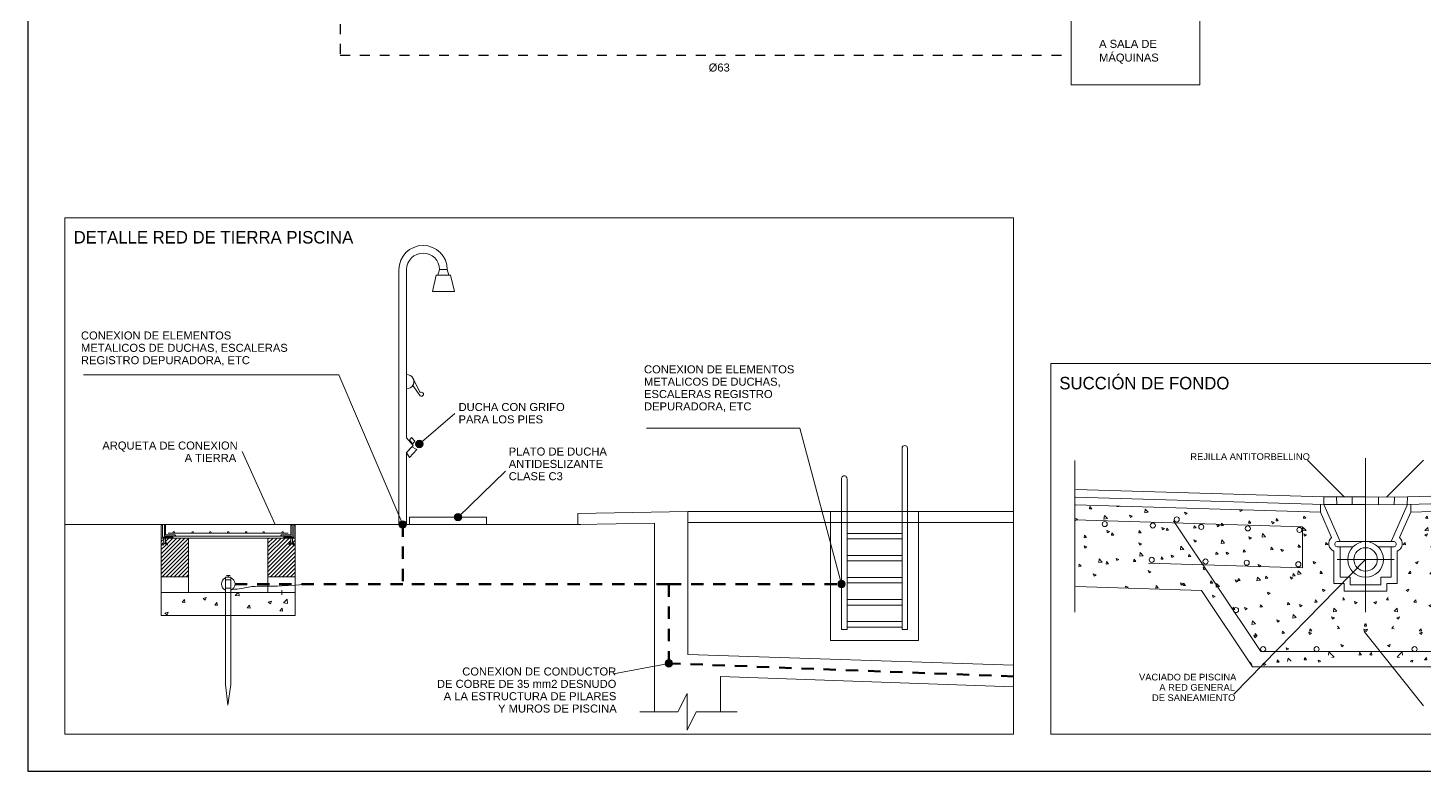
# Model space of a CAD drawing. Header units: millimetres. Extents: x 441156 to 441876, y 4514765 to 4515211.
# Drawn here: x 441262.99 to 441277.12, y 4514764.97 to 4514772.49 of the extents above; entities that cross this region are included whole.
import ezdxf

# ---------------------------------------------------------------- set-up
doc = ezdxf.new("R2010")
doc.units = ezdxf.units.MM
doc.linetypes.add('IMPORT-RED-TIERRA', pattern=[0.75, 0.5, -0.25])
doc.linetypes.add('RAYITAS', pattern=[0.375, 0.25, -0.125])
for name, color, linetype, lineweight, true_color in [('-E-FUERZA-GEN', 7, 'Continuous', 18, 0xdf7fff), ('-P-GEN', 160, 'Continuous', 18, 0x003fff), ('A-DETL', 7, 'Continuous', 50, 0x008000), ('Succión fondo_dwg', 7, 'Continuous', 18, 0x767676), ('toma tierra piscina_dwg _3_', 7, 'Continuous', 18, 0x767676)]:
    doc.layers.add(name, color=color, linetype=linetype, lineweight=lineweight, true_color=true_color)
doc.layers.add('01_cartela', color=6, linetype='Continuous', plot=False)
doc.layers.add('01_textos', color=7, linetype='Continuous')
doc.layers.add('G-ANNO-TEXT', color=7, linetype='Continuous', lineweight=9)
doc.styles.add('Arial', font='arial.ttf', dxfattribs={"height": 0.09})
doc.styles.add('Arial_3', font='arial.ttf', dxfattribs={"height": 0.09})
doc.styles.add('BERNARDO', font='')
doc.styles.get('BERNARDO').set_extended_font_data('Century Gothic')

# ---------------------------------------------------------------- blocks, each defined once
blk = doc.blocks.new('toma tierra piscina_dwg__X5-1169861-01_ARQ_TOMA_TIERRA PISCINA')
at = {"layer": '-P-GEN', "flags": 128}
for points in [[(1.0901, 1.3909), (1.0913, 1.3846), (1.0853, 1.3852), (1.0901, 1.3909)], [(1.1382, 1.3957), (1.1361, 1.3896), (1.1312, 1.393), (1.1382, 1.3957)], [(1.1618, 1.3846), (1.163, 1.3784), (1.157, 1.3789), (1.1618, 1.3846)], [(1.2075, 1.4062), (1.2018, 1.4003), (1.2107, 1.3989), (1.2098, 1.4062)], [(1.2819, 1.3877), (1.2799, 1.3816), (1.2749, 1.385), (1.2819, 1.3877)], [(1.3174, 1.3824), (1.3085, 1.3838), (1.3163, 1.3919), (1.3174, 1.3824)], [(1.0542, 1.3634), (1.0521, 1.3574), (1.0472, 1.3607), (1.0542, 1.3634)], [(1.2336, 1.3783), (1.2347, 1.3721), (1.2287, 1.3726), (1.2336, 1.3783)], [(1.3053, 1.3721), (1.3064, 1.3658), (1.3005, 1.3663), (1.3053, 1.3721)]]:
    blk.add_lwpolyline(points, dxfattribs=at)
blk = doc.blocks.new('toma tierra piscina_dwg__X6-1169862-01_ARQ_TOMA_TIERRA PISCINA')
at = {"layer": '-P-GEN'}
for p, q in [((1.0325, 1.5187), (1.0385, 1.5246)), ((1.0325, 1.5098), (1.0346, 1.5119)), ((1.0325, 1.4479), (1.0925, 1.5079)), ((1.0419, 1.5192), (1.0489, 1.5262)), ((1.0454, 1.5139), (1.0578, 1.5262)), ((1.2675, 1.5238), (1.2699, 1.5262)), ((1.2675, 1.515), (1.2788, 1.5262)), ((1.2675, 1.5062), (1.2876, 1.5262)), ((1.2675, 1.4973), (1.2964, 1.5262)), ((1.2675, 1.4885), (1.3053, 1.5262)), ((1.2675, 1.4796), (1.3141, 1.5262)), ((1.2675, 1.4708), (1.3182, 1.5215)), ((1.2675, 1.462), (1.3206, 1.5151)), ((1.2675, 1.4531), (1.3275, 1.5131)), ((1.3215, 1.5248), (1.3229, 1.5262)), ((1.3225, 1.5169), (1.3275, 1.522)), ((1.0347, 1.4412), (1.0925, 1.4991)), ((1.0435, 1.4412), (1.0925, 1.4903)), ((1.0523, 1.4412), (1.0925, 1.4814)), ((1.2675, 1.4443), (1.3275, 1.5043)), ((1.2733, 1.4412), (1.3275, 1.4955)), ((1.2821, 1.4412), (1.3275, 1.4866)), ((1.291, 1.4412), (1.3275, 1.4778)), ((1.0612, 1.4412), (1.0925, 1.4726)), ((1.07, 1.4412), (1.0925, 1.4637)), ((1.0788, 1.4412), (1.0925, 1.4549)), ((1.0877, 1.4412), (1.0925, 1.4461)), ((1.2998, 1.4412), (1.3275, 1.4689)), ((1.3087, 1.4412), (1.3275, 1.4601)), ((1.3175, 1.4412), (1.3275, 1.4513)), ((1.3263, 1.4412), (1.3275, 1.4424))]:
    blk.add_line(p, q, dxfattribs=at)
at = {"layer": '-P-GEN', "flags": 128}
for points in [[(1.0325, 1.4745), (1.0673, 1.5093), (1.0843, 1.5262)], [(1.0325, 1.4833), (1.0585, 1.5093), (1.0755, 1.5262)], [(1.0325, 1.4921), (1.0497, 1.5093), (1.0666, 1.5262)], [(1.0325, 1.4656), (1.0762, 1.5093), (1.0925, 1.5256)], [(1.0325, 1.4568), (1.085, 1.5093), (1.0925, 1.5168)], [(1.0325, 1.501), (1.0408, 1.5093), (1.0435, 1.512)]]:
    blk.add_lwpolyline(points, dxfattribs=at)
blk = doc.blocks.new('toma tierra piscina_dwg_Punto-Conexion-1169864-01_ARQ_TOMA_TIERRA PISCINA')
at = {"layer": '-E-FUERZA-GEN'}
blk.add_hatch(color=256, dxfattribs=at).paths.add_polyline_path([(0, -0.005), (0.0013, -0.0048), (0.0025, -0.0043), (0.0035, -0.0035), (0.0043, -0.0025), (0.0048, -0.0013), (0.005, 0), (0.0048, 0.0013), (0.0043, 0.0025), (0.0035, 0.0035), (0.0025, 0.0043), (0.0013, 0.0048), (0, 0.005), (-0.0013, 0.0048), (-0.0025, 0.0043), (-0.0035, 0.0035), (-0.0043, 0.0025), (-0.0048, 0.0013), (-0.005, 0), (-0.0048, -0.0013), (-0.0043, -0.0025), (-0.0035, -0.0035), (-0.0025, -0.0043), (-0.0013, -0.0048)])
blk.add_circle((0, 0), 0.005, dxfattribs=at)
blk = doc.blocks.new('toma tierra piscina_dwg_Punto-Conexion-V1-01_ARQ_TOMA_TIERRA PISCINA')
at = {"layer": '-E-FUERZA-GEN'}
blk.add_hatch(color=256, dxfattribs=at).paths.add_polyline_path([(0, -0.005), (0.0013, -0.0048), (0.0025, -0.0043), (0.0035, -0.0035), (0.0043, -0.0025), (0.0048, -0.0013), (0.005, 0), (0.0048, 0.0013), (0.0043, 0.0025), (0.0035, 0.0035), (0.0025, 0.0043), (0.0013, 0.0048), (0, 0.005), (-0.0013, 0.0048), (-0.0025, 0.0043), (-0.0035, 0.0035), (-0.0043, 0.0025), (-0.0048, 0.0013), (-0.005, 0), (-0.0048, -0.0013), (-0.0043, -0.0025), (-0.0035, -0.0035), (-0.0025, -0.0043), (-0.0013, -0.0048)])
blk.add_circle((0, 0), 0.005, dxfattribs=at)
blk = doc.blocks.new('Succión fondo_dwg__X5-1170297-01_ARQ_succión fondo')
at = {"layer": '-P-GEN', "flags": 128}
for points in [[(264.0229, 231.0411), (264.0216, 231.0371), (264.0171, 231.0401), (264.0193, 231.041)], [(264.2465, 231.0341), (264.2385, 231.0353), (264.2456, 231.0426), (264.2466, 231.0341)], [(264.3121, 231.0499), (264.3124, 231.0485), (264.307, 231.049), (264.3077, 231.0498)], [(264.3759, 231.0485), (264.3769, 231.0429), (264.3715, 231.0434), (264.3759, 231.0485)], [(263.8719, 231.026), (263.873, 231.0204), (263.8676, 231.0208), (263.8719, 231.026)], [(263.9365, 231.0204), (263.9375, 231.0147), (263.9322, 231.0152), (263.9365, 231.0204)], [(263.9478, 231.0135), (263.946, 231.0081), (263.9415, 231.0111), (263.9478, 231.0135)], [(264.0011, 231.0147), (264.0021, 231.0091), (263.9967, 231.0096), (264.001, 231.0147)], [(264.0656, 231.0091), (264.0666, 231.0034), (264.0613, 231.0039), (264.0656, 231.0091)], [(264.0771, 231.0063), (264.0753, 231.0009), (264.0708, 231.0039), (264.0771, 231.0063)], [(264.1528, 231.0353), (264.1509, 231.0299), (264.1464, 231.0329), (264.1528, 231.0353)], [(264.2821, 231.0281), (264.2803, 231.0227), (264.2758, 231.0257), (264.2821, 231.0281)], [(264.3426, 231.0192), (264.3346, 231.0204), (264.3416, 231.0277), (264.3426, 231.0192)], [(264.4097, 231.0159), (264.4096, 231.0155), (264.4051, 231.0185), (264.4098, 231.0203)], [(263.8722, 230.9845), (263.8703, 230.9791), (263.8659, 230.9821), (263.8722, 230.9845)], [(263.8743, 230.9911), (263.8663, 230.9923), (263.8733, 230.9996), (263.8743, 230.9911)], [(263.9703, 230.9762), (263.9623, 230.9774), (263.9693, 230.9847), (263.9703, 230.9762)], [(264.0015, 230.9773), (263.9997, 230.9719), (263.9952, 230.9749), (264.0015, 230.9773)], [(264.1302, 231.0034), (264.1312, 230.9978), (264.1258, 230.9983), (264.1302, 231.0034)], [(264.1947, 230.9978), (264.1957, 230.9921), (264.1904, 230.9926), (264.1947, 230.9978)], [(264.2065, 230.9991), (264.2046, 230.9937), (264.2002, 230.9967), (264.2065, 230.9991)], [(264.2593, 230.9921), (264.2603, 230.9865), (264.2549, 230.987), (264.2593, 230.9921)], [(264.3238, 230.9865), (264.3249, 230.9808), (264.3195, 230.9813), (264.3238, 230.9865)], [(264.3358, 230.9919), (264.334, 230.9865), (264.3295, 230.9895), (264.3358, 230.9919)], [(264.3884, 230.9808), (264.3894, 230.9752), (264.384, 230.9757), (264.3884, 230.9808)], [(263.8199, 230.964), (263.8209, 230.9583), (263.8155, 230.9588), (263.8199, 230.964)], [(263.8844, 230.9583), (263.8855, 230.9527), (263.8801, 230.9532), (263.8844, 230.9583)], [(263.9259, 230.9483), (263.9241, 230.9428), (263.9196, 230.9458), (263.9259, 230.9483)], [(263.949, 230.9527), (263.95, 230.947), (263.9446, 230.9475), (263.949, 230.9527)], [(264.0135, 230.947), (264.0146, 230.9414), (264.0092, 230.9419), (264.0135, 230.947)], [(264.0552, 230.9411), (264.0534, 230.9356), (264.0489, 230.9386), (264.0552, 230.9411)], [(264.0664, 230.9613), (264.0584, 230.9625), (264.0654, 230.9699), (264.0664, 230.9613)], [(264.0781, 230.9414), (264.0791, 230.9357), (264.0737, 230.9362), (264.0781, 230.9414)], [(264.1309, 230.9701), (264.129, 230.9646), (264.1246, 230.9677), (264.1309, 230.9701)], [(264.1624, 230.9464), (264.1544, 230.9476), (264.1614, 230.955), (264.1624, 230.9464)], [(264.2585, 230.9315), (264.2505, 230.9328), (264.2575, 230.9401), (264.2585, 230.9315)], [(264.2602, 230.9629), (264.2584, 230.9574), (264.2539, 230.9605), (264.2602, 230.9629)], [(264.3895, 230.9557), (264.3877, 230.9502), (264.3832, 230.9533), (264.3895, 230.9557)], [(263.8503, 230.9192), (263.8484, 230.9138), (263.844, 230.9168), (263.8503, 230.9192)], [(263.9796, 230.912), (263.9778, 230.9066), (263.9733, 230.9096), (263.9796, 230.912)], [(264.1426, 230.9357), (264.1437, 230.9301), (264.1383, 230.9306), (264.1426, 230.9357)], [(264.1846, 230.9338), (264.1827, 230.9284), (264.1783, 230.9314), (264.1846, 230.9338)], [(264.2072, 230.9301), (264.2082, 230.9244), (264.2029, 230.9249), (264.2072, 230.9301)], [(264.2718, 230.9244), (264.2728, 230.9188), (264.2674, 230.9193), (264.2717, 230.9244)], [(264.3139, 230.9266), (264.3121, 230.9212), (264.3076, 230.9242), (264.3139, 230.9266)], [(264.3363, 230.9188), (264.3373, 230.9131), (264.332, 230.9136), (264.3363, 230.9188)], [(264.3545, 230.9166), (264.3465, 230.9179), (264.3535, 230.9252), (264.3545, 230.9166)], [(264.4009, 230.9131), (264.4019, 230.9075), (264.3965, 230.908), (264.4009, 230.9131)], [(263.8324, 230.8963), (263.8334, 230.8906), (263.828, 230.8911), (263.8324, 230.8963)], [(263.8862, 230.8885), (263.8782, 230.8898), (263.8852, 230.8971), (263.8862, 230.8885)], [(263.8969, 230.8906), (263.898, 230.885), (263.8926, 230.8855), (263.8969, 230.8906)], [(263.904, 230.883), (263.9022, 230.8776), (263.8977, 230.8806), (263.904, 230.883)], [(263.9615, 230.885), (263.9625, 230.8793), (263.9571, 230.8798), (263.9615, 230.885)], [(263.9823, 230.8736), (263.9743, 230.8749), (263.9813, 230.8822), (263.9823, 230.8736)], [(264.026, 230.8793), (264.0271, 230.8737), (264.0217, 230.8742), (264.026, 230.8793)], [(264.0333, 230.8758), (264.0315, 230.8704), (264.027, 230.8734), (264.0333, 230.8758)], [(264.0906, 230.8737), (264.0916, 230.868), (264.0862, 230.8685), (264.0906, 230.8737)], [(264.109, 230.9048), (264.1071, 230.8994), (264.1027, 230.9024), (264.109, 230.9048)], [(264.2383, 230.8976), (264.2365, 230.8922), (264.232, 230.8952), (264.2383, 230.8976)], [(264.3676, 230.8904), (264.3658, 230.885), (264.3613, 230.888), (264.3676, 230.8904)], [(263.8284, 230.854), (263.8265, 230.8485), (263.8221, 230.8516), (263.8284, 230.854)], [(263.9577, 230.8468), (263.9559, 230.8413), (263.9514, 230.8443), (263.9577, 230.8468)], [(264.0783, 230.8587), (264.0703, 230.86), (264.0773, 230.8673), (264.0783, 230.8587)], [(264.1551, 230.868), (264.1562, 230.8624), (264.1508, 230.8629), (264.1551, 230.868)], [(264.1627, 230.8686), (264.1609, 230.8631), (264.1564, 230.8662), (264.1627, 230.8686)], [(264.2197, 230.8624), (264.2207, 230.8567), (264.2153, 230.8572), (264.2197, 230.8624)], [(264.2838, 230.8562), (264.2842, 230.8567), (264.2843, 230.8562)], [(264.2896, 230.8563), (264.2857, 230.859), (264.292, 230.8614), (264.2903, 230.8564)], [(263.7528, 230.8249), (263.7509, 230.8195), (263.7465, 230.8225), (263.7528, 230.8249)], [(263.7813, 230.8286), (263.776, 230.8291), (263.7803, 230.8342)], [(263.8021, 230.8009), (263.7941, 230.8021), (263.8011, 230.8094), (263.8021, 230.8009)], [(263.8449, 230.8286), (263.8459, 230.8229), (263.8405, 230.8234), (263.8448, 230.8286)], [(263.8821, 230.8177), (263.8803, 230.8123), (263.8758, 230.8153), (263.8821, 230.8177)], [(263.9094, 230.8229), (263.9104, 230.8173), (263.9051, 230.8178), (263.9094, 230.8229)], [(263.974, 230.8173), (263.975, 230.8116), (263.9696, 230.8121), (263.974, 230.8173)], [(264.0114, 230.8105), (264.0096, 230.8051), (264.0051, 230.8081), (264.0114, 230.8105)], [(264.0385, 230.8116), (264.0395, 230.806), (264.0342, 230.8065), (264.0385, 230.8116)], [(264.0871, 230.8396), (264.0852, 230.8341), (264.0808, 230.8371), (264.0871, 230.8396)], [(263.8065, 230.7887), (263.8046, 230.7833), (263.8002, 230.7863), (263.8065, 230.7887)], [(263.8981, 230.786), (263.8901, 230.7872), (263.8971, 230.7945), (263.8981, 230.786)], [(263.9358, 230.7815), (263.934, 230.7761), (263.9295, 230.7791), (263.9358, 230.7815)], [(263.9942, 230.7711), (263.9862, 230.7723), (263.9932, 230.7796), (263.9942, 230.7711)], [(263.7267, 230.7668), (263.7293, 230.7665), (263.7282, 230.7722), (263.7267, 230.7704)], [(263.7267, 230.7558), (263.729, 230.7542), (263.7309, 230.7597), (263.7267, 230.7581)], [(263.7938, 230.7609), (263.7884, 230.7614), (263.7928, 230.7665)], [(263.8573, 230.7609), (263.8584, 230.7552), (263.853, 230.7557), (263.8573, 230.7609)], [(263.8602, 230.7525), (263.8584, 230.747), (263.8539, 230.7501), (263.8602, 230.7525)], [(263.9219, 230.7552), (263.9229, 230.7496), (263.9175, 230.7501), (263.9219, 230.7552)], [(263.9864, 230.7496), (263.9875, 230.7439), (263.9821, 230.7444), (263.9864, 230.7496)], [(263.9895, 230.7453), (263.9877, 230.7398), (263.9832, 230.7428), (263.9895, 230.7453)], [(264.0597, 230.7713), (264.0589, 230.7719), (264.0605, 230.7725)], [(263.7846, 230.7234), (263.7828, 230.718), (263.7783, 230.721), (263.7846, 230.7234)], [(263.9139, 230.7162), (263.9121, 230.7108), (263.9076, 230.7138), (263.9139, 230.7162)], [(263.7407, 230.7045), (263.7418, 230.6988), (263.7364, 230.6993), (263.7407, 230.7045)], [(263.8063, 230.6932), (263.8009, 230.6937), (263.8053, 230.6988)], [(263.806, 230.6995), (263.813, 230.7068), (263.814, 230.6983)], [(263.8383, 230.6872), (263.8365, 230.6818), (263.832, 230.6848), (263.8383, 230.6872)], [(263.8698, 230.6932), (263.8709, 230.6875), (263.8655, 230.688), (263.8698, 230.6932)], [(263.9021, 230.6846), (263.9091, 230.6919), (263.9101, 230.6834)], [(263.9344, 230.6875), (263.9354, 230.6819), (263.93, 230.6824), (263.9344, 230.6875)], [(263.9676, 230.68), (263.9658, 230.6746), (263.9613, 230.6776), (263.9676, 230.68)], [(263.9965, 230.6765), (263.9946, 230.6767), (263.9989, 230.6819), (263.9992, 230.6806)]]:
    blk.add_lwpolyline(points, dxfattribs=at)
blk = doc.blocks.new('Succión fondo_dwg__X5-1170300-01_ARQ_succión fondo')
at = {"layer": '-P-GEN', "flags": 128}
for points in [[(264.0229, 231.0411), (264.0216, 231.0371), (264.0171, 231.0401), (264.0193, 231.041)], [(264.2465, 231.0341), (264.2385, 231.0353), (264.2456, 231.0426), (264.2466, 231.0341)], [(264.3121, 231.0499), (264.3124, 231.0485), (264.307, 231.049), (264.3077, 231.0498)], [(264.3759, 231.0485), (264.3769, 231.0429), (264.3715, 231.0434), (264.3759, 231.0485)], [(263.8719, 231.026), (263.873, 231.0204), (263.8676, 231.0208), (263.8719, 231.026)], [(263.9365, 231.0204), (263.9375, 231.0147), (263.9322, 231.0152), (263.9365, 231.0204)], [(263.9478, 231.0135), (263.946, 231.0081), (263.9415, 231.0111), (263.9478, 231.0135)], [(264.0011, 231.0147), (264.0021, 231.0091), (263.9967, 231.0096), (264.001, 231.0147)], [(264.0656, 231.0091), (264.0666, 231.0034), (264.0613, 231.0039), (264.0656, 231.0091)], [(264.0771, 231.0063), (264.0753, 231.0009), (264.0708, 231.0039), (264.0771, 231.0063)], [(264.1528, 231.0353), (264.1509, 231.0299), (264.1464, 231.0329), (264.1528, 231.0353)], [(264.2821, 231.0281), (264.2803, 231.0227), (264.2758, 231.0257), (264.2821, 231.0281)], [(264.3426, 231.0192), (264.3346, 231.0204), (264.3416, 231.0277), (264.3426, 231.0192)], [(264.4097, 231.0159), (264.4096, 231.0155), (264.4051, 231.0185), (264.4098, 231.0203)], [(263.8722, 230.9845), (263.8703, 230.9791), (263.8659, 230.9821), (263.8722, 230.9845)], [(263.8743, 230.9911), (263.8663, 230.9923), (263.8733, 230.9996), (263.8743, 230.9911)], [(263.9703, 230.9762), (263.9623, 230.9774), (263.9693, 230.9847), (263.9703, 230.9762)], [(264.0015, 230.9773), (263.9997, 230.9719), (263.9952, 230.9749), (264.0015, 230.9773)], [(264.1302, 231.0034), (264.1312, 230.9978), (264.1258, 230.9983), (264.1302, 231.0034)], [(264.1947, 230.9978), (264.1957, 230.9921), (264.1904, 230.9926), (264.1947, 230.9978)], [(264.2065, 230.9991), (264.2046, 230.9937), (264.2002, 230.9967), (264.2065, 230.9991)], [(264.2593, 230.9921), (264.2603, 230.9865), (264.2549, 230.987), (264.2593, 230.9921)], [(264.3238, 230.9865), (264.3249, 230.9808), (264.3195, 230.9813), (264.3238, 230.9865)], [(264.3358, 230.9919), (264.334, 230.9865), (264.3295, 230.9895), (264.3358, 230.9919)], [(264.3884, 230.9808), (264.3894, 230.9752), (264.384, 230.9757), (264.3884, 230.9808)], [(263.8199, 230.964), (263.8209, 230.9583), (263.8155, 230.9588), (263.8199, 230.964)], [(263.8844, 230.9583), (263.8855, 230.9527), (263.8801, 230.9532), (263.8844, 230.9583)], [(263.9259, 230.9483), (263.9241, 230.9428), (263.9196, 230.9458), (263.9259, 230.9483)], [(263.949, 230.9527), (263.95, 230.947), (263.9446, 230.9475), (263.949, 230.9527)], [(264.0135, 230.947), (264.0146, 230.9414), (264.0092, 230.9419), (264.0135, 230.947)], [(264.0552, 230.9411), (264.0534, 230.9356), (264.0489, 230.9386), (264.0552, 230.9411)], [(264.0664, 230.9613), (264.0584, 230.9625), (264.0654, 230.9699), (264.0664, 230.9613)], [(264.0781, 230.9414), (264.0791, 230.9357), (264.0737, 230.9362), (264.0781, 230.9414)], [(264.1309, 230.9701), (264.129, 230.9646), (264.1246, 230.9677), (264.1309, 230.9701)], [(264.1624, 230.9464), (264.1544, 230.9476), (264.1614, 230.955), (264.1624, 230.9464)], [(264.2585, 230.9315), (264.2505, 230.9328), (264.2575, 230.9401), (264.2585, 230.9315)], [(264.2602, 230.9629), (264.2584, 230.9574), (264.2539, 230.9605), (264.2602, 230.9629)], [(264.3895, 230.9557), (264.3877, 230.9502), (264.3832, 230.9533), (264.3895, 230.9557)], [(263.8503, 230.9192), (263.8484, 230.9138), (263.844, 230.9168), (263.8503, 230.9192)], [(263.9796, 230.912), (263.9778, 230.9066), (263.9733, 230.9096), (263.9796, 230.912)], [(264.1426, 230.9357), (264.1437, 230.9301), (264.1383, 230.9306), (264.1426, 230.9357)], [(264.1846, 230.9338), (264.1827, 230.9284), (264.1783, 230.9314), (264.1846, 230.9338)], [(264.2072, 230.9301), (264.2082, 230.9244), (264.2029, 230.9249), (264.2072, 230.9301)], [(264.2718, 230.9244), (264.2728, 230.9188), (264.2674, 230.9193), (264.2717, 230.9244)], [(264.3139, 230.9266), (264.3121, 230.9212), (264.3076, 230.9242), (264.3139, 230.9266)], [(264.3363, 230.9188), (264.3373, 230.9131), (264.332, 230.9136), (264.3363, 230.9188)], [(264.3545, 230.9166), (264.3465, 230.9179), (264.3535, 230.9252), (264.3545, 230.9166)], [(264.4009, 230.9131), (264.4019, 230.9075), (264.3965, 230.908), (264.4009, 230.9131)], [(263.8324, 230.8963), (263.8334, 230.8906), (263.828, 230.8911), (263.8324, 230.8963)], [(263.8862, 230.8885), (263.8782, 230.8898), (263.8852, 230.8971), (263.8862, 230.8885)], [(263.8969, 230.8906), (263.898, 230.885), (263.8926, 230.8855), (263.8969, 230.8906)], [(263.904, 230.883), (263.9022, 230.8776), (263.8977, 230.8806), (263.904, 230.883)], [(263.9615, 230.885), (263.9625, 230.8793), (263.9571, 230.8798), (263.9615, 230.885)], [(263.9823, 230.8736), (263.9743, 230.8749), (263.9813, 230.8822), (263.9823, 230.8736)], [(264.026, 230.8793), (264.0271, 230.8737), (264.0217, 230.8742), (264.026, 230.8793)], [(264.0333, 230.8758), (264.0315, 230.8704), (264.027, 230.8734), (264.0333, 230.8758)], [(264.0906, 230.8737), (264.0916, 230.868), (264.0862, 230.8685), (264.0906, 230.8737)], [(264.109, 230.9048), (264.1071, 230.8994), (264.1027, 230.9024), (264.109, 230.9048)], [(264.2383, 230.8976), (264.2365, 230.8922), (264.232, 230.8952), (264.2383, 230.8976)], [(264.3676, 230.8904), (264.3658, 230.885), (264.3613, 230.888), (264.3676, 230.8904)], [(263.8284, 230.854), (263.8265, 230.8485), (263.8221, 230.8516), (263.8284, 230.854)], [(263.9577, 230.8468), (263.9559, 230.8413), (263.9514, 230.8443), (263.9577, 230.8468)], [(264.0783, 230.8587), (264.0703, 230.86), (264.0773, 230.8673), (264.0783, 230.8587)], [(264.1551, 230.868), (264.1562, 230.8624), (264.1508, 230.8629), (264.1551, 230.868)], [(264.1627, 230.8686), (264.1609, 230.8631), (264.1564, 230.8662), (264.1627, 230.8686)], [(264.2197, 230.8624), (264.2207, 230.8567), (264.2153, 230.8572), (264.2197, 230.8624)], [(264.2838, 230.8562), (264.2842, 230.8567), (264.2843, 230.8562)], [(264.2896, 230.8563), (264.2857, 230.859), (264.292, 230.8614), (264.2903, 230.8564)], [(263.7528, 230.8249), (263.7509, 230.8195), (263.7465, 230.8225), (263.7528, 230.8249)], [(263.7813, 230.8286), (263.776, 230.8291), (263.7803, 230.8342)], [(263.8021, 230.8009), (263.7941, 230.8021), (263.8011, 230.8094), (263.8021, 230.8009)], [(263.8449, 230.8286), (263.8459, 230.8229), (263.8405, 230.8234), (263.8448, 230.8286)], [(263.8821, 230.8177), (263.8803, 230.8123), (263.8758, 230.8153), (263.8821, 230.8177)], [(263.9094, 230.8229), (263.9104, 230.8173), (263.9051, 230.8178), (263.9094, 230.8229)], [(263.974, 230.8173), (263.975, 230.8116), (263.9696, 230.8121), (263.974, 230.8173)], [(264.0114, 230.8105), (264.0096, 230.8051), (264.0051, 230.8081), (264.0114, 230.8105)], [(264.0385, 230.8116), (264.0395, 230.806), (264.0342, 230.8065), (264.0385, 230.8116)], [(264.0871, 230.8396), (264.0852, 230.8341), (264.0808, 230.8371), (264.0871, 230.8396)], [(263.8065, 230.7887), (263.8046, 230.7833), (263.8002, 230.7863), (263.8065, 230.7887)], [(263.8981, 230.786), (263.8901, 230.7872), (263.8971, 230.7945), (263.8981, 230.786)], [(263.9358, 230.7815), (263.934, 230.7761), (263.9295, 230.7791), (263.9358, 230.7815)], [(263.9942, 230.7711), (263.9862, 230.7723), (263.9932, 230.7796), (263.9942, 230.7711)], [(263.7267, 230.7668), (263.7293, 230.7665), (263.7282, 230.7722), (263.7267, 230.7704)], [(263.7267, 230.7558), (263.729, 230.7542), (263.7309, 230.7597), (263.7267, 230.7581)], [(263.7938, 230.7609), (263.7884, 230.7614), (263.7928, 230.7665)], [(263.8573, 230.7609), (263.8584, 230.7552), (263.853, 230.7557), (263.8573, 230.7609)], [(263.8602, 230.7525), (263.8584, 230.747), (263.8539, 230.7501), (263.8602, 230.7525)], [(263.9219, 230.7552), (263.9229, 230.7496), (263.9175, 230.7501), (263.9219, 230.7552)], [(263.9864, 230.7496), (263.9875, 230.7439), (263.9821, 230.7444), (263.9864, 230.7496)], [(263.9895, 230.7453), (263.9877, 230.7398), (263.9832, 230.7428), (263.9895, 230.7453)], [(264.0597, 230.7713), (264.0589, 230.7719), (264.0605, 230.7725)], [(263.7846, 230.7234), (263.7828, 230.718), (263.7783, 230.721), (263.7846, 230.7234)], [(263.9139, 230.7162), (263.9121, 230.7108), (263.9076, 230.7138), (263.9139, 230.7162)], [(263.7407, 230.7045), (263.7418, 230.6988), (263.7364, 230.6993), (263.7407, 230.7045)], [(263.8063, 230.6932), (263.8009, 230.6937), (263.8053, 230.6988)], [(263.806, 230.6995), (263.813, 230.7068), (263.814, 230.6983)], [(263.8383, 230.6872), (263.8365, 230.6818), (263.832, 230.6848), (263.8383, 230.6872)], [(263.8698, 230.6932), (263.8709, 230.6875), (263.8655, 230.688), (263.8698, 230.6932)], [(263.9021, 230.6846), (263.9091, 230.6919), (263.9101, 230.6834)], [(263.9344, 230.6875), (263.9354, 230.6819), (263.93, 230.6824), (263.9344, 230.6875)], [(263.9676, 230.68), (263.9658, 230.6746), (263.9613, 230.6776), (263.9676, 230.68)], [(263.9965, 230.6765), (263.9946, 230.6767), (263.9989, 230.6819), (263.9992, 230.6806)]]:
    blk.add_lwpolyline(points, dxfattribs=at)

msp = doc.modelspace()

# ---------------------------------------------------------------- linework, layer by layer
at = {"layer": '01_cartela', "color": 3}
msp.add_lwpolyline([(441262.99011848, 4514786.50546476), (441262.99011848, 4514764.97044075), (441293.62810654, 4514764.97044075), (441293.62810654, 4514786.50546476)], close=True, dxfattribs=at)
at = {"layer": 'A-DETL', "color": 136, "linetype": 'RAYITAS', "lineweight": -3, "ltscale": 0.25, "true_color": 0x008080}
for p, q in [((441266.15139252, 4514783.13175916), (441266.15139252, 4514772.21955761)), ((441266.15139252, 4514772.21955761), (441273.55139252, 4514772.21955761))]:
    msp.add_line(p, q, dxfattribs=at)
at = {"layer": 'A-DETL', "color": 7, "lineweight": 18}
for p, q in [((441273.55139252, 4514771.91955761), (441273.55139252, 4514772.61376925)), ((441274.8535915, 4514772.61376925), (441274.8535915, 4514771.91955761)), ((441274.8535915, 4514771.91955761), (441273.55139252, 4514771.91955761)), ((441272.96817569, 4514770.57204683), (441263.36511848, 4514770.57204683)), ((441263.36511848, 4514770.57204683), (441263.36511848, 4514765.34544075)), ((441272.96817569, 4514765.34544075), (441272.96817569, 4514770.57204683)), ((441273.34317569, 4514769.09544075), (441273.34317569, 4514765.34544075)), ((441279.71817569, 4514769.09544075), (441273.34317569, 4514769.09544075)), ((441266.13673816, 4514768.98075194), (441263.55430185, 4514768.98075194)), ((441266.78407486, 4514767.4676784), (441266.13673816, 4514768.98075194)), ((441266.95198819, 4514768.28182388), (441267.31023491, 4514768.58950095)), ((441270.80528571, 4514768.4415451), (441269.25026127, 4514768.4415451)), ((441271.22604424, 4514766.86426636), (441270.80528571, 4514768.4415451)), ((441265.49187827, 4514767.4676784), (441265.15932447, 4514768.20574408)), ((441273.58833352, 4514768.11580854), (441273.58833352, 4514766.58098965)), ((441276.31905476, 4514767.74394483), (441275.94405476, 4514768.11894483)), ((441276.74229662, 4514767.74394483), (441277.11729662, 4514768.11894483)), ((441267.34386944, 4514767.54110933), (441267.82341223, 4514768.00781744)), ((441276.10724707, 4514767.74547532), (441273.5976127, 4514767.82219666)), ((441276.9541043, 4514767.74547532), (441279.46373868, 4514767.82219666)), ((441276.0733051, 4514767.59164964), (441273.59288283, 4514767.66747794)), ((441276.10724707, 4514767.66804367), (441273.59524776, 4514767.7448373)), ((441276.0733051, 4514767.59164964), (441276.0733051, 4514767.6690813)), ((441276.10961172, 4514767.66807218), (441276.10724707, 4514767.74547532)), ((441276.5308735, 4514767.74546772), (441276.10724707, 4514767.74546772)), ((441276.27269069, 4514767.29351811), (441276.10724707, 4514767.66804367)), ((441276.53323815, 4514767.66807218), (441276.10961172, 4514767.66807218)), ((441276.23802405, 4514767.74546772), (441276.24038869, 4514767.66807218)), ((441276.39447232, 4514767.74546772), (441276.39447232, 4514767.66807218)), ((441276.52868219, 4514767.66500375), (441276.95229756, 4514767.66806475)), ((441276.53048893, 4514767.74241433), (441276.9541043, 4514767.74547532)), ((441276.66011412, 4514767.74335099), (441276.66011412, 4514767.66595346)), ((441276.78866069, 4514767.29351811), (441276.9541043, 4514767.66804367)), ((441276.8233309, 4514767.74453037), (441276.82152416, 4514767.6671198)), ((441276.95229756, 4514767.66806475), (441276.9541043, 4514767.74547532)), ((441276.9541043, 4514767.66804367), (441279.46610361, 4514767.7448373)), ((441276.98804628, 4514767.6690813), (441276.98804628, 4514767.59164964)), ((441276.98804628, 4514767.59164964), (441279.46846854, 4514767.66747794)), ((441275.89343644, 4514767.44228504), (441273.58815297, 4514767.51275922)), ((441275.46947452, 4514766.179815), (441274.58618678, 4514767.50474661)), ((441276.18686922, 4514767.3345671), (441276.0733051, 4514767.59164964)), ((441276.87448216, 4514767.3345671), (441276.98804628, 4514767.59164964)), ((441275.89343644, 4514767.0293162), (441275.89343644, 4514767.44228504)), ((441276.21077429, 4514766.87042272), (441276.21077429, 4514767.1963486)), ((441276.22109369, 4514767.27287931), (441276.22109369, 4514767.26255991)), ((441276.53067569, 4514767.29351811), (441276.24173249, 4514767.29351811)), ((441276.40428937, 4514767.24192111), (441276.24173249, 4514767.24192111)), ((441276.27269069, 4514766.93233912), (441276.27269069, 4514767.24192111)), ((441276.81961889, 4514767.29351811), (441276.53067569, 4514767.29351811)), ((441276.65706201, 4514767.24192111), (441276.81961889, 4514767.24192111)), ((441276.78866069, 4514767.24192111), (441276.78866069, 4514766.93233912)), ((441276.84025769, 4514767.27287931), (441276.84025769, 4514767.26255991)), ((441276.85057709, 4514767.1963486), (441276.85057709, 4514766.87042272)), ((441274.33363628, 4514767.07700042), (441275.89343644, 4514767.0293162)), ((441276.53067569, 4514767.11292861), (441275.1984109, 4514765.7490084)), ((441276.24173249, 4514767.11292861), (441276.81961889, 4514767.11292861)), ((441276.37588469, 4514766.93233912), (441276.27269069, 4514766.93233912)), ((441276.37588469, 4514766.85494362), (441276.37588469, 4514766.93233912)), ((441276.78866069, 4514766.93233912), (441276.68546669, 4514766.93233912)), ((441276.68546669, 4514766.93233912), (441276.68546669, 4514766.85494362)), ((441274.87066289, 4514766.798979), (441273.5976127, 4514766.83789707)), ((441275.38663289, 4514766.025024), (441274.87066289, 4514766.798979)), ((441276.31396829, 4514766.87042272), (441276.21077429, 4514766.87042272)), ((441276.31396829, 4514766.79302721), (441276.31396829, 4514766.87042272)), ((441276.53067569, 4514766.79302721), (441276.31396829, 4514766.79302721)), ((441276.53067569, 4514766.85494362), (441276.37588469, 4514766.85494362)), ((441276.68546669, 4514766.85494362), (441276.53067569, 4514766.85494362)), ((441276.74738309, 4514766.79302721), (441276.53067569, 4514766.79302721)), ((441276.85057709, 4514766.87042272), (441276.74738309, 4514766.87042272)), ((441276.74738309, 4514766.87042272), (441276.74738309, 4514766.79302721)), ((441276.51729662, 4514766.38238659), (441277.11729662, 4514765.63238659)), ((441276.53067569, 4514766.179815), (441275.46947452, 4514766.179815)), ((441277.59187686, 4514766.179815), (441276.53067569, 4514766.179815)), ((441269.47792666, 4514766.06110876), (441268.91866689, 4514765.95349231)), ((441276.53067569, 4514766.025024), (441275.38663289, 4514766.025024)), ((441277.67471849, 4514766.025024), (441276.53067569, 4514766.025024)), ((441263.36511848, 4514765.34544075), (441272.96817569, 4514765.34544075)), ((441273.34317569, 4514765.34544075), (441279.71817569, 4514765.34544075))]:
    msp.add_line(p, q, dxfattribs=at)
at = {"layer": 'A-DETL', "color": 253, "lineweight": 18, "true_color": 0x999999}
for p, q in [((441266.74541257, 4514770.04704683), (441266.74541257, 4514767.4676784)), ((441266.82337507, 4514768.34476605), (441266.82337507, 4514770.04704683)), ((441267.15750007, 4514770.04704683), (441267.14079382, 4514769.99135933)), ((441267.23546257, 4514770.04704683), (441267.15750007, 4514770.04704683)), ((441267.25216882, 4514769.99135933), (441267.23546257, 4514770.04704683)), ((441267.12408757, 4514769.99135933), (441267.08510632, 4514769.82429683)), ((441267.26887507, 4514769.99135933), (441267.12408757, 4514769.99135933)), ((441267.30785632, 4514769.82429683), (441267.26887507, 4514769.99135933)), ((441267.08510632, 4514769.82429683), (441267.30785632, 4514769.82429683)), ((441266.88411292, 4514768.955495), (441266.96005355, 4514768.80193168)), ((441266.88684889, 4514768.87435127), (441266.96005355, 4514768.76947865)), ((441266.89099416, 4514768.2680882), (441266.82337507, 4514768.34476605)), ((441266.87450647, 4514768.34664824), (441266.85174922, 4514768.32193742)), ((441266.90754013, 4514768.30918914), (441266.87450647, 4514768.34664824)), ((441266.82337507, 4514768.19466444), (441266.89099416, 4514768.2680882)), ((441266.87618937, 4514768.25201251), (441266.82337507, 4514768.19466444)), ((441266.82337507, 4514767.46923765), (441266.82337507, 4514768.19466444)), ((441266.82337507, 4514768.19466444), (441266.85302063, 4514768.14465107)), ((441266.85174922, 4514768.32193742), (441266.88478287, 4514768.28447832)), ((441266.85302063, 4514768.14465107), (441266.92846963, 4514768.22657688)), ((441266.85352024, 4514768.3105824), (441266.85773084, 4514768.31515445)), ((441266.87483064, 4514768.2864171), (441266.87904124, 4514768.29098915)), ((441266.92846963, 4514768.22657688), (441266.87618937, 4514768.25201251)), ((441266.88478287, 4514768.28447832), (441266.90754013, 4514768.30918914)), ((441271.83860341, 4514768.23886282), (441271.83860341, 4514766.40402214)), ((441271.89429062, 4514766.40402214), (441271.89429062, 4514768.23904347)), ((441276.53067569, 4514768.13950565), (441276.53067569, 4514766.57858603)), ((441271.22604424, 4514767.9289894), (441271.22604424, 4514766.40402214)), ((441271.28173144, 4514766.40402214), (441271.28173144, 4514767.92917279)), ((441267.632584, 4514767.54110933), (441266.852959, 4514767.54110933)), ((441266.852959, 4514767.54110933), (441266.852959, 4514767.46982933)), ((441267.632584, 4514767.4676784), (441267.632584, 4514767.54110933)), ((441269.66921686, 4514767.59856095), (441268.55546686, 4514767.57901912)), ((441268.55546686, 4514767.57901912), (441268.55742044, 4514767.4676784)), ((441268.55546686, 4514767.46764412), (441269.33236255, 4514767.48127552)), ((441269.33236255, 4514767.48127552), (441269.33236255, 4514765.57044074)), ((441269.66921686, 4514767.59795122), (441272.96817569, 4514767.59795122)), ((441269.66921686, 4514767.59795122), (441269.66921686, 4514766.15007622)), ((441269.66921686, 4514767.48657622), (441272.96817569, 4514767.48657622)), ((441271.11543193, 4514766.29264714), (441271.11543193, 4514767.59795122)), ((441272.96817569, 4514767.59834362), (441271.22604424, 4514767.59834362)), ((441271.28173144, 4514767.59849892), (441271.83860341, 4514767.59849892)), ((441271.28173144, 4514767.59820922), (441271.83860341, 4514767.59820922)), ((441271.28173144, 4514767.59799062), (441271.83860341, 4514767.59799062)), ((441272.96817569, 4514767.48697096), (441271.28173144, 4514767.48697096)), ((441271.28173144, 4514767.48697096), (441271.89429062, 4514767.48697096)), ((441271.89429062, 4514767.59850875), (441272.96817569, 4514767.59850875)), ((441271.89429062, 4514767.48697096), (441272.96817569, 4514767.48697096)), ((441272.0064203, 4514767.59795122), (441272.0064203, 4514766.29264714)), ((441263.36511848, 4514767.4676784), (441268.58575794, 4514767.4676784)), ((441264.34011848, 4514767.46767152), (441264.34011848, 4514767.32816254)), ((441264.35207723, 4514767.34410724), (441264.35207723, 4514767.45611843)), ((441264.35606317, 4514767.34012129), (441264.44814326, 4514767.34012129)), ((441264.37112945, 4514767.34924082), (441264.37112945, 4514767.46681101)), ((441264.37112945, 4514767.46681101), (441265.66440203, 4514767.46681101)), ((441264.48869335, 4514767.34924082), (441264.37112945, 4514767.34924082)), ((441264.38288652, 4514767.36491675), (441264.38288652, 4514767.45544583)), ((441264.38680585, 4514767.36099788), (441264.47733493, 4514767.36099788)), ((441264.4104941, 4514767.3776092), (441265.62503739, 4514767.3776092)), ((441265.5468386, 4514767.34924082), (441264.48869335, 4514767.34924082)), ((441265.66440203, 4514767.34924082), (441265.5468386, 4514767.34924082)), ((441265.6487261, 4514767.36099788), (441265.55819702, 4514767.36099788)), ((441265.67946831, 4514767.34012129), (441265.58738822, 4514767.34012129)), ((441265.65264497, 4514767.36491675), (441265.65264497, 4514767.45544583)), ((441265.66440203, 4514767.46681101), (441265.66440203, 4514767.34924082)), ((441265.68345472, 4514767.34410724), (441265.68345472, 4514767.45601536)), ((441265.69541301, 4514767.32816254), (441265.69541301, 4514767.46767152)), ((441266.74541257, 4514767.4676784), (441267.632584, 4514767.4676784)), ((441271.83860341, 4514767.37579675), (441271.28173144, 4514767.37579675)), ((441264.34011848, 4514767.32816254), (441264.45969635, 4514767.32816254)), ((441264.34011848, 4514767.32816254), (441264.34011848, 4514766.54714535)), ((441264.34610245, 4514767.26553461), (441264.36753172, 4514767.2902244)), ((441264.35597129, 4514767.25770606), (441264.34610245, 4514767.26553461)), ((441264.37528584, 4514767.2808963), (441264.35597129, 4514767.25770606)), ((441264.36753172, 4514767.2902244), (441264.36753172, 4514767.32816254)), ((441264.3946004, 4514767.25770606), (441264.37528584, 4514767.2808963)), ((441264.38303997, 4514767.32816254), (441264.38303997, 4514767.2902244)), ((441264.38303997, 4514767.2902244), (441264.40446924, 4514767.26553461)), ((441264.40446924, 4514767.26553461), (441264.3946004, 4514767.25770606)), ((441264.45969635, 4514767.32816254), (441265.57583513, 4514767.32816254)), ((441264.6157716, 4514767.32816254), (441264.6157716, 4514766.77685629)), ((441265.41975988, 4514767.32816254), (441265.41975988, 4514766.77685629)), ((441265.57583513, 4514767.32816254), (441265.69541301, 4514767.32816254)), ((441265.65249152, 4514767.2902244), (441265.63106225, 4514767.26553461)), ((441265.63106225, 4514767.26553461), (441265.64093109, 4514767.25770606)), ((441265.64093109, 4514767.25770606), (441265.66024564, 4514767.2808963)), ((441265.65249152, 4514767.32816254), (441265.65249152, 4514767.2902244)), ((441265.66024564, 4514767.2808963), (441265.67956066, 4514767.25770606)), ((441265.66799976, 4514767.2902244), (441265.66799976, 4514767.32816254)), ((441265.68942904, 4514767.26553461), (441265.66799976, 4514767.2902244)), ((441265.67956066, 4514767.25770606), (441265.68942904, 4514767.26553461)), ((441265.69541301, 4514766.54714535), (441265.69541301, 4514767.32816254)), ((441271.28173144, 4514767.32010925), (441271.83860341, 4514767.32010925)), ((441271.83860341, 4514767.15304675), (441271.28173144, 4514767.15304675)), ((441271.28173144, 4514767.09735925), (441271.83860341, 4514767.09735925)), ((441264.34011848, 4514766.93765395), (441264.6157716, 4514766.93765395)), ((441264.99020043, 4514766.93374794), (441265.04533105, 4514766.93374794)), ((441264.99020043, 4514765.84824091), (441264.99020043, 4514766.93374794)), ((441264.99929974, 4514766.95143706), (441265.03623174, 4514766.95143706)), ((441265.01776574, 4514766.93317964), (441265.01776574, 4514766.95143706)), ((441265.04533105, 4514765.84421554), (441265.04533105, 4514766.93374794)), ((441265.41975988, 4514766.93765395), (441265.69541301, 4514766.93765395)), ((441271.83860341, 4514766.93029675), (441271.28173144, 4514766.93029675)), ((441264.34011848, 4514766.77685629), (441264.6157716, 4514766.77685629)), ((441264.6157716, 4514766.77685629), (441265.41975988, 4514766.77685629)), ((441264.99020043, 4514766.90549442), (441265.04533105, 4514766.90549442)), ((441264.99020043, 4514766.82279848), (441265.04533105, 4514766.82279848)), ((441265.05971029, 4514766.80958825), (441265.08397579, 4514766.81119073)), ((441265.08397579, 4514766.81119073), (441265.10674795, 4514766.81355859)), ((441265.10674795, 4514766.81355859), (441265.12819973, 4514766.8165021)), ((441265.12819973, 4514766.8165021), (441265.1485048, 4514766.81983199)), ((441265.1485048, 4514766.81983199), (441265.16783682, 4514766.82335897)), ((441265.16783682, 4514766.82335897), (441265.18636898, 4514766.82689331)), ((441265.18636898, 4514766.82689331), (441265.20427494, 4514766.83024663)), ((441265.20427494, 4514766.83024663), (441265.22172838, 4514766.83322828)), ((441265.22172838, 4514766.83322828), (441265.23892546, 4514766.83569078)), ((441265.23892546, 4514766.83569078), (441265.25615378, 4514766.83764929)), ((441265.25615378, 4514766.83764929), (441265.27372391, 4514766.83916079)), ((441265.27372391, 4514766.83916079), (441265.29194734, 4514766.84028132)), ((441265.29194734, 4514766.84028132), (441265.31113417, 4514766.84106831)), ((441265.31113417, 4514766.84106831), (441265.33159499, 4514766.84157781)), ((441265.33159499, 4514766.84157781), (441265.35364081, 4514766.84186633)), ((441265.35364081, 4514766.84186633), (441265.3775822, 4514766.84199083)), ((441265.3775822, 4514766.84199083), (441265.40394015, 4514766.84204045)), ((441265.40394015, 4514766.84204045), (441265.43407777, 4514766.84223157)), ((441265.41975988, 4514766.77685629), (441265.69541301, 4514766.77685629)), ((441265.43407777, 4514766.84223157), (441265.46956811, 4514766.84281457)), ((441265.46956811, 4514766.84281457), (441265.51198423, 4514766.84403847)), ((441265.51198423, 4514766.84403847), (441265.5628992, 4514766.84615273)), ((441265.56184712, 4514766.75542932), (441265.56184712, 4514766.8003888)), ((441265.5628992, 4514766.84615273), (441265.62388608, 4514766.84940774)), ((441265.62388608, 4514766.84940774), (441265.69651838, 4514766.85405203)), ((441265.69651838, 4514766.85405203), (441265.7823687, 4514766.86033508)), ((441271.28173144, 4514766.87460925), (441271.83860341, 4514766.87460925)), ((441271.28173144, 4514766.70754675), (441271.83860341, 4514766.70754675)), ((441271.28173144, 4514766.65185925), (441271.83860341, 4514766.65185925)), ((441264.34011848, 4514766.54714535), (441265.69541301, 4514766.54714535)), ((441271.22604424, 4514766.40402214), (441271.28173144, 4514766.40402214)), ((441271.83860341, 4514766.48479675), (441271.28173144, 4514766.48479675)), ((441271.28173144, 4514766.42910925), (441271.83860341, 4514766.42910925)), ((441271.51584146, 4514766.48479675), (441271.68672942, 4514766.48479675)), ((441271.83860341, 4514766.40402214), (441271.89429062, 4514766.40402214)), ((441272.0064203, 4514766.29264714), (441271.11543193, 4514766.29264714)), ((441269.66921686, 4514766.15007622), (441272.96817569, 4514766.04170435)), ((441270.00060514, 4514765.92636045), (441270.00060514, 4514765.57044074)), ((441270.00060514, 4514765.57044074), (441270.00060514, 4514765.92636045)), ((441270.00060514, 4514765.92636045), (441272.96817569, 4514765.82490207)), ((441265.01507147, 4514765.63934968), (441264.99020043, 4514765.84824091)), ((441265.04533105, 4514765.84824091), (441265.01507147, 4514765.63934968)), ((441269.66269088, 4514765.75607387), (441269.56981254, 4514765.57044074)), ((441269.56981254, 4514765.57044074), (441269.66269088, 4514765.75607387)), ((441269.66269088, 4514765.38480762), (441269.66269088, 4514765.75607387)), ((441269.66269088, 4514765.75607387), (441269.66269088, 4514765.38480762)), ((441269.18404702, 4514765.57044074), (441269.56981254, 4514765.57044074)), ((441269.56981254, 4514765.57044074), (441269.18404702, 4514765.57044074)), ((441269.66269088, 4514765.38480762), (441269.75556921, 4514765.57044074)), ((441269.75556921, 4514765.57044074), (441269.66269088, 4514765.38480762)), ((441269.75556921, 4514765.57044074), (441270.16875191, 4514765.57044074)), ((441270.16875191, 4514765.57044074), (441269.75556921, 4514765.57044074))]:
    msp.add_line(p, q, dxfattribs=at)
at = {"layer": 'A-DETL', "color": 5, "linetype": 'IMPORT-RED-TIERRA', "lineweight": 50, "ltscale": 0.25, "true_color": 0x0000ff}
for p, q in [((441266.78407486, 4514767.4676784), (441266.78407486, 4514766.86426636)), ((441266.78407486, 4514766.86426636), (441265.08667902, 4514766.86426636)), ((441269.47792666, 4514766.86426636), (441266.78407486, 4514766.86426636)), ((441269.47792666, 4514766.06110876), (441269.47792666, 4514766.86426636)), ((441269.47792666, 4514766.86426636), (441271.22604424, 4514766.86426636)), ((441272.96817569, 4514765.92838687), (441269.47792666, 4514766.06110876))]:
    msp.add_line(p, q, dxfattribs=at)
at = {"layer": 'A-DETL', "color": 7, "lineweight": 18}
for centre in [(441273.89010714, 4514767.47174803), (441274.37727216, 4514767.45685504), (441274.61967467, 4514767.51793737), (441274.86760134, 4514767.44186532), (441275.3389501, 4514767.42745585), (441275.86091292, 4514767.41149907), (441274.36663832, 4514767.10901112), (441274.91085889, 4514767.09237618), (441275.32831626, 4514767.07961193), (441275.85027908, 4514767.06365514), (441275.21906777, 4514766.6002598), (441275.49382377, 4514766.20455444), (441276.03488808, 4514766.20455444), (441277.0264633, 4514766.20455444)]:
    msp.add_circle(centre, 0.0257985, dxfattribs=at)
at = {"layer": 'A-DETL', "color": 253, "lineweight": 18, "true_color": 0x999999}
for centre in [(441264.46693821, 4514767.38592566), (441264.65821713, 4514767.38592566), (441264.83618935, 4514767.38592566), (441265.01776574, 4514767.38592566), (441265.19934213, 4514767.38592566), (441265.37731435, 4514767.38592566), (441265.56859327, 4514767.38592566)]:
    msp.add_circle(centre, 0.00831645, dxfattribs=at)
for centre, radius, start, end in [((441266.99043757, 4514770.04704683), 0.245025, 0, 180), ((441266.99043757, 4514770.04704683), 0.1670625, 0, 180), ((441266.82692462, 4514768.91294876), 0.07127892, 267.145599132, 92.854400868), ((441266.97346664, 4514768.78570517), 0.02105257, 230.422324584, 129.577675416), ((441271.86644701, 4514768.23895315), 0.02784375, 0.185873466, 180.185873359), ((441271.2538784, 4514767.93194854), 0.02799101, 354.30886872, 186.06849868), ((441264.34051725, 4514767.45611843), 0.01155997, 0, 91.976893951), ((441264.35606317, 4514767.34410724), 0.00398594, 180, 270), ((441264.37152134, 4514767.45544583), 0.01136518, 0, 91.976108001), ((441264.38680585, 4514767.36491675), 0.00391887, 180, 270), ((441264.44814326, 4514767.32856132), 0.01155997, 358.023106049, 90), ((441264.47733493, 4514767.34963271), 0.01136518, 358.02397165, 90), ((441265.55819702, 4514767.34963271), 0.01136518, 90, 181.97602835), ((441265.58738822, 4514767.32856132), 0.01155997, 90, 181.976893951), ((441265.6487261, 4514767.36491675), 0.00391887, 270, 0), ((441265.66401014, 4514767.45544583), 0.01136518, 88.023891999, 180), ((441265.67946831, 4514767.34410724), 0.00398594, 270, 0), ((441265.69501423, 4514767.45611843), 0.01155997, 88.023106049, 180.510818312), ((441265.01776574, 4514766.86426636), 0.06891328, 113.578178479, 246.421821521), ((441265.01776574, 4514766.86426636), 0.06891328, 293.578178482, 66.421821518)]:
    msp.add_arc(centre, radius, start, end, dxfattribs=at)
at = {"layer": 'A-DETL', "color": 7, "lineweight": 18}
for centre, radius, start, end in [((441276.24173249, 4514767.27287931), 0.0825552, 131.648936444, 247.975687146), ((441276.24173249, 4514767.27287931), 0.0206388, 90, 180), ((441276.24173249, 4514767.26255991), 0.0206388, 180, 270), ((441276.53067569, 4514767.11292861), 0.1805895, 90, 270), ((441276.53067569, 4514767.11292861), 0.1186731, 90, 270), ((441276.53067569, 4514767.11292861), 0.1805895, 270, 90), ((441276.53067569, 4514767.11292861), 0.1186731, 270, 90), ((441276.81961889, 4514767.27287931), 0.0206388, 0, 90), ((441276.81961889, 4514767.26255991), 0.0206388, 270, 0), ((441276.81961889, 4514767.27287931), 0.0825552, 292.024312854, 48.351063556)]:
    msp.add_arc(centre, radius, start, end, dxfattribs=at)

# ---------------------------------------------------------------- block references
at = {"layer": 'Succión fondo_dwg', "color": 160, "true_color": 0x003fff, "extrusion": (0, 0, -1), "xscale": 4.29974999999996, "yscale": 4.29974999999996, "zscale": -4.29974999999996}
msp.add_blockref('Succión fondo_dwg__X5-1170300-01_ARQ_succión fondo', (-442410.48955674, 4513774.19763058), dxfattribs=at)
at = {"layer": 'Succión fondo_dwg', "color": 160, "true_color": 0x003fff, "xscale": 4.29974999999996, "yscale": 4.29974999999996, "zscale": 4.29974999999996}
msp.add_blockref('Succión fondo_dwg__X5-1170297-01_ARQ_succión fondo', (440142.57179464, 4513774.19763058), dxfattribs=at)
at = {"layer": 'toma tierra piscina_dwg _3_', "color": 201, "true_color": 0xdf7fff, "xscale": 7.5, "yscale": 7.5, "zscale": 7.5}
for name, p in [('toma tierra piscina_dwg_Punto-Conexion-1169864-01_ARQ_TOMA_TIERRA PISCINA', (441266.95198819, 4514768.28182388)), ('toma tierra piscina_dwg_Punto-Conexion-1169864-01_ARQ_TOMA_TIERRA PISCINA', (441266.78407486, 4514767.4676784)), ('toma tierra piscina_dwg_Punto-Conexion-1169864-01_ARQ_TOMA_TIERRA PISCINA', (441267.34386944, 4514767.54110933)), ('toma tierra piscina_dwg_Punto-Conexion-V1-01_ARQ_TOMA_TIERRA PISCINA', (441271.22604424, 4514766.86426636)), ('toma tierra piscina_dwg_Punto-Conexion-V1-01_ARQ_TOMA_TIERRA PISCINA', (441269.47792666, 4514766.06110876))]:
    msp.add_blockref(name, p, dxfattribs=at)
at = {"layer": 'toma tierra piscina_dwg _3_', "color": 160, "true_color": 0x003fff, "xscale": 4.594218749998987, "yscale": 4.594218749998987, "zscale": 4.594218749998987}
for name, p in [('toma tierra piscina_dwg__X6-1169862-01_ARQ_TOMA_TIERRA PISCINA', (441259.59651926, 4514760.31627994)), ('toma tierra piscina_dwg__X5-1169861-01_ARQ_TOMA_TIERRA PISCINA', (441259.56616855, 4514760.31628682))]:
    msp.add_blockref(name, p, dxfattribs=at)

# ---------------------------------------------------------------- texts
at = {"layer": '01_textos', "color": 5, "attachment_point": 1}
for s, insert, char_height, width, style in [('A SALA DE', (441273.83335247, 4514772.37362247), 0.081, 1.6414551562, 'Arial'), ('MÁQUINAS', (441273.83335247, 4514772.23471622), 0.081, 1.6414551562, 'Arial'), ('Ø63', (441269.88090646, 4514772.13401677), 0.081, 1.6414551562, 'Arial'), ('DETALLE RED DE TIERRA PISCINA', (441263.45298971, 4514770.43810976), 0.1265625, 3.6220646906, 'BERNARDO'), ('CONEXION DE ELEMENTOS', (441263.52686725, 4514769.42102134), 0.081, 1.8074044687, 'Arial'), ('METALICOS DE DUCHAS, ESCALERAS', (441263.52686725, 4514769.29600571), 0.081, 2.4892396875, 'Arial'), ('REGISTRO DEPURADORA, ETC', (441263.52686725, 4514769.17099009), 0.081, 2.0310752813, 'Arial'), ('CONEXION DE ELEMENTOS', (441269.2268686, 4514769.07818899), 0.081, 1.8074044687, 'Arial'), ('METALICOS DE DUCHAS,', (441269.2268686, 4514768.95317337), 0.081, 1.6414551562, 'Arial'), ('SUCCIÓN DE FONDO', (441273.43104692, 4514768.96150368), 0.1265625, 3.6220646906, 'BERNARDO'), ('ESCALERAS REGISTRO', (441269.2268686, 4514768.82815774), 0.081, 1.5476577188, 'Arial'), ('DUCHA CON GRIFO', (441267.34928956, 4514768.69670512), 0.081, 1.2734805938, 'Arial'), ('DEPURADORA, ETC', (441269.2268686, 4514768.70314212), 0.081, 1.2951261563, 'Arial'), ('PARA LOS PIES', (441267.34928956, 4514768.57168949), 0.081, 1.0137338438, 'Arial'), ('ARQUETA DE CONEXION', (441263.74333985, 4514768.30669978), 0.081, 1.6270247813, 'Arial'), ('PLATO DE DUCHA', (441267.8573804, 4514768.24609404, -0.00000053), 0.081, 1.18329075, 'Arial'), ('A TIERRA', (441264.57677735, 4514768.18168415), 0.081, 0.6168985313, 'Arial'), ('ANTIDESLIZANTE', (441267.8573804, 4514768.12107841, -0.00000053), 0.081, 1.1327844375, 'Arial'), ('CLASE C3 ', (441267.8573804, 4514767.99606279, -0.00000053), 0.081, 1.2229742812, 'Arial'), ('CONEXION DE CONDUCTOR', (441267.38637276, 4514766.01916248), 0.081, 1.8506955938, 'Arial'), ('DE COBRE DE 35 mm2 DESNUDO', (441267.13038839, 4514765.89414685), 0.081, 2.1609486562, 'Arial'), ('A LA ESTRUCTURA DE PILARES', (441267.19884933, 4514765.76913123), 0.081, 2.077974, 'Arial'), ('Y MUROS DE PISCINA', (441267.74951339, 4514765.6441156), 0.081, 1.4105691563, 'Arial')]:
    msp.add_mtext(s, dxfattribs=dict(at, insert=insert, char_height=char_height, width=width, style=style))
at = {"layer": 'G-ANNO-TEXT', "char_height": 0.0675, "attachment_point": 1, "style": 'Arial_3'}
for s, insert, width in [('REJILLA ANTITORBELLINO', (441274.75717976, 4514768.18798218), 1.4340185156), ('VACIADO DE PISCINA', (441274.23754274, 4514765.95545328), 1.1604426563), ('A RED GENERAL', (441274.44342165, 4514765.8512736), 0.9109174219), ('DE SANEAMIENTO', (441274.36900758, 4514765.74709391), 1.0011072656)]:
    msp.add_mtext(s, dxfattribs=dict(at, insert=insert, width=width))

doc.saveas('drawing.dxf')
